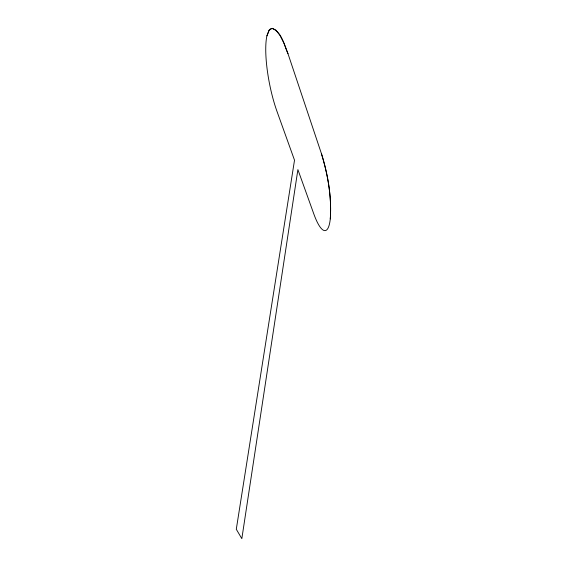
<?xml version="1.0" encoding="UTF-8"?>
<svg xmlns="http://www.w3.org/2000/svg" width="567" height="567" viewBox="0 0 567 567"><rect width="100%" height="100%" fill="white"/><g stroke="black" fill="none" stroke-linecap="round" stroke-linejoin="round"><path stroke-width="0.85" d="M330.285 218.897C331.759 196.855 327.967 174.664 321.439 153.65L287.986 53.702C284.081 44.991 281.912 32.262 272.146 28.35L270.523 28.846L269.091 30.271L266.922 35.849A53.638 12.736 78.9 0 0 277.001 111.423L294.514 160.192L236.29 529.252L241.833 538.65L297.895 169.611L313.834 214A48.649 10.95 80.4 0 0 330.285 218.897C331.815 196.862 327.825 174.686 321.439 153.65M266.922 35.849L269.091 30.271L272.146 28.35L275.831 30.086L279.885 35.225L284.024 43.298L287.986 53.702"/></g></svg>
